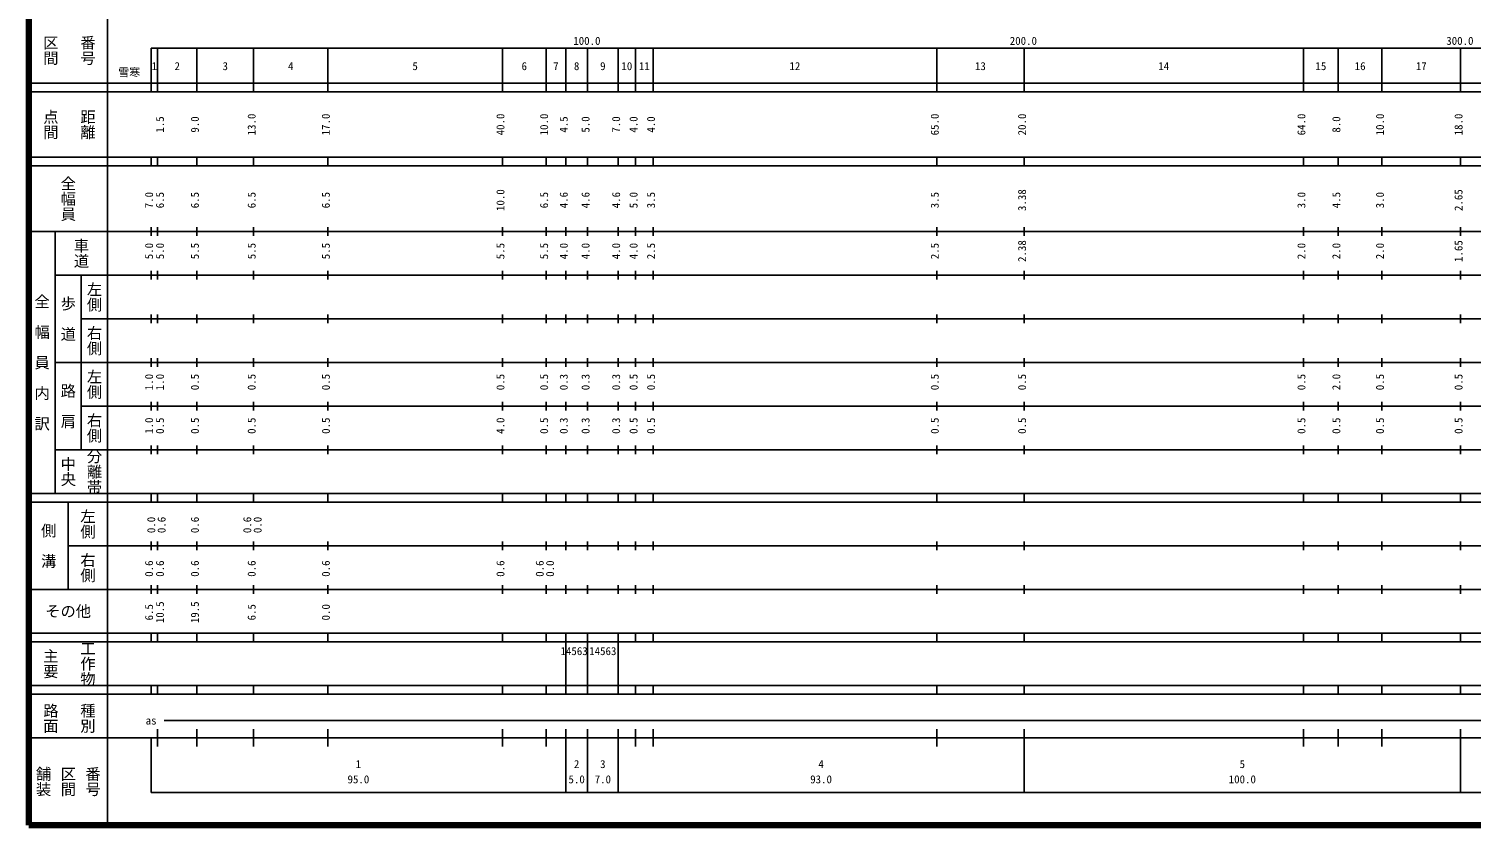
# Model space of a CAD drawing. Units: millimetres on the paper, enlarged 1000 times. Extents: x 40000 to 680000, y 20000 to 380000.
# Drawn here: x 40000 to 370429, y 20000 to 202409 of the extents above; entities that cross this region are included whole.
import ezdxf
from ezdxf.enums import TextEntityAlignment as Align

# ---------------------------------------------------------------- set-up
doc = ezdxf.new("R2010")
doc.units = ezdxf.units.MM
doc.header["$LTSCALE"] = 1000
doc.layers.add('M-TTL', color=2, linetype='Continuous', lineweight=140)
doc.layers.add('M-TTL-BAND', color=7, linetype='Continuous', lineweight=25)
doc.styles.add('@ＭＳ ゴシック', font='')
doc.styles.add('ＭＳ ゴシック', font='')
doc.styles.get('@ＭＳ ゴシック').set_extended_font_data('@MS Gothic')
doc.styles.get('ＭＳ ゴシック').set_extended_font_data('MS Gothic')

msp = doc.modelspace()

# ---------------------------------------------------------------- linework, layer by layer
at = {"layer": 'M-TTL'}
for p, q in [((40000, 380000), (40000, 20000)), ((40000, 20000), (680000, 20000))]:
    msp.add_line(p, q, dxfattribs=at)
at = {"layer": 'M-TTL-BAND'}
for p, q in [((58000, 370000), (58000, 20000)), ((68000, 198000), (579000, 198000)), ((68000, 198000), (68000, 188000)), ((69500, 188000), (69500, 198000)), ((78500, 188000), (78500, 198000)), ((91500, 188000), (91500, 198000)), ((108500, 188000), (108500, 198000)), ((148500, 188000), (148500, 198000)), ((158500, 188000), (158500, 198000)), ((163000, 188000), (163000, 198000)), ((168000, 188000), (168000, 198000)), ((175000, 188000), (175000, 198000)), ((179000, 188000), (179000, 198000)), ((183000, 188000), (183000, 198000)), ((248000, 188000), (248000, 198000)), ((268000, 188000), (268000, 198000)), ((332000, 188000), (332000, 198000)), ((340000, 188000), (340000, 198000)), ((350000, 188000), (350000, 198000)), ((368000, 188000), (368000, 198000)), ((40000, 190000), (579000, 190000)), ((40000, 188000), (579000, 188000)), ((40000, 173000), (579000, 173000)), ((68000, 171000), (68000, 173000)), ((69500, 171000), (69500, 173000)), ((78500, 171000), (78500, 173000)), ((91500, 171000), (91500, 173000)), ((108500, 171000), (108500, 173000)), ((148500, 171000), (148500, 173000)), ((158500, 171000), (158500, 173000)), ((163000, 171000), (163000, 173000)), ((168000, 171000), (168000, 173000)), ((175000, 171000), (175000, 173000)), ((179000, 171000), (179000, 173000)), ((183000, 171000), (183000, 173000)), ((248000, 171000), (248000, 173000)), ((268000, 171000), (268000, 173000)), ((332000, 171000), (332000, 173000)), ((340000, 171000), (340000, 173000)), ((350000, 171000), (350000, 173000)), ((368000, 171000), (368000, 173000)), ((40000, 171000), (579000, 171000)), ((40000, 156000), (579000, 156000)), ((46000, 96000), (46000, 156000)), ((68000, 155000), (68000, 157000)), ((69500, 155000), (69500, 157000)), ((78500, 155000), (78500, 157000)), ((91500, 155000), (91500, 157000)), ((108500, 155000), (108500, 157000)), ((148500, 155000), (148500, 157000)), ((158500, 155000), (158500, 157000)), ((163000, 155000), (163000, 157000)), ((168000, 155000), (168000, 157000)), ((175000, 155000), (175000, 157000)), ((179000, 155000), (179000, 157000)), ((183000, 155000), (183000, 157000)), ((248000, 155000), (248000, 157000)), ((268000, 155000), (268000, 157000)), ((332000, 155000), (332000, 157000)), ((340000, 155000), (340000, 157000)), ((350000, 155000), (350000, 157000)), ((368000, 155000), (368000, 157000)), ((46000, 146000), (579000, 146000)), ((52000, 146000), (52000, 106000)), ((68000, 145000), (68000, 147000)), ((69500, 145000), (69500, 147000)), ((78500, 145000), (78500, 147000)), ((91500, 145000), (91500, 147000)), ((108500, 145000), (108500, 147000)), ((148500, 145000), (148500, 147000)), ((158500, 145000), (158500, 147000)), ((163000, 145000), (163000, 147000)), ((168000, 145000), (168000, 147000)), ((175000, 145000), (175000, 147000)), ((179000, 145000), (179000, 147000)), ((183000, 145000), (183000, 147000)), ((248000, 145000), (248000, 147000)), ((268000, 145000), (268000, 147000)), ((332000, 145000), (332000, 147000)), ((340000, 145000), (340000, 147000)), ((350000, 145000), (350000, 147000)), ((368000, 145000), (368000, 147000)), ((52000, 136000), (579000, 136000)), ((68000, 135000), (68000, 137000)), ((69500, 135000), (69500, 137000)), ((78500, 135000), (78500, 137000)), ((91500, 135000), (91500, 137000)), ((108500, 135000), (108500, 137000)), ((148500, 135000), (148500, 137000)), ((158500, 135000), (158500, 137000)), ((163000, 135000), (163000, 137000)), ((168000, 135000), (168000, 137000)), ((175000, 135000), (175000, 137000)), ((179000, 135000), (179000, 137000)), ((183000, 135000), (183000, 137000)), ((248000, 135000), (248000, 137000)), ((268000, 135000), (268000, 137000)), ((332000, 135000), (332000, 137000)), ((340000, 135000), (340000, 137000)), ((350000, 135000), (350000, 137000)), ((368000, 135000), (368000, 137000)), ((46000, 126000), (579000, 126000)), ((68000, 125000), (68000, 127000)), ((69500, 125000), (69500, 127000)), ((78500, 125000), (78500, 127000)), ((91500, 125000), (91500, 127000)), ((108500, 125000), (108500, 127000)), ((148500, 125000), (148500, 127000)), ((158500, 125000), (158500, 127000)), ((163000, 125000), (163000, 127000)), ((168000, 125000), (168000, 127000)), ((175000, 125000), (175000, 127000)), ((179000, 125000), (179000, 127000)), ((183000, 125000), (183000, 127000)), ((248000, 125000), (248000, 127000)), ((268000, 125000), (268000, 127000)), ((332000, 125000), (332000, 127000)), ((340000, 125000), (340000, 127000)), ((350000, 125000), (350000, 127000)), ((368000, 125000), (368000, 127000)), ((52000, 116000), (579000, 116000)), ((68000, 115000), (68000, 117000)), ((69500, 115000), (69500, 117000)), ((78500, 115000), (78500, 117000)), ((91500, 115000), (91500, 117000)), ((108500, 115000), (108500, 117000)), ((148500, 115000), (148500, 117000)), ((158500, 115000), (158500, 117000)), ((163000, 115000), (163000, 117000)), ((168000, 115000), (168000, 117000)), ((175000, 115000), (175000, 117000)), ((179000, 115000), (179000, 117000)), ((183000, 115000), (183000, 117000)), ((248000, 115000), (248000, 117000)), ((268000, 115000), (268000, 117000)), ((332000, 115000), (332000, 117000)), ((340000, 115000), (340000, 117000)), ((350000, 115000), (350000, 117000)), ((368000, 115000), (368000, 117000)), ((46000, 106000), (579000, 106000)), ((68000, 105000), (68000, 107000)), ((69500, 105000), (69500, 107000)), ((78500, 105000), (78500, 107000)), ((91500, 105000), (91500, 107000)), ((108500, 105000), (108500, 107000)), ((148500, 105000), (148500, 107000)), ((158500, 105000), (158500, 107000)), ((163000, 105000), (163000, 107000)), ((168000, 105000), (168000, 107000)), ((175000, 105000), (175000, 107000)), ((179000, 105000), (179000, 107000)), ((183000, 105000), (183000, 107000)), ((248000, 105000), (248000, 107000)), ((268000, 105000), (268000, 107000)), ((332000, 105000), (332000, 107000)), ((340000, 105000), (340000, 107000)), ((350000, 105000), (350000, 107000)), ((368000, 105000), (368000, 107000)), ((40000, 96000), (579000, 96000)), ((68000, 94000), (68000, 96000)), ((69500, 94000), (69500, 96000)), ((78500, 94000), (78500, 96000)), ((91500, 94000), (91500, 96000)), ((108500, 94000), (108500, 96000)), ((148500, 94000), (148500, 96000)), ((158500, 94000), (158500, 96000)), ((163000, 94000), (163000, 96000)), ((168000, 94000), (168000, 96000)), ((175000, 94000), (175000, 96000)), ((179000, 94000), (179000, 96000)), ((183000, 94000), (183000, 96000)), ((248000, 94000), (248000, 96000)), ((268000, 94000), (268000, 96000)), ((332000, 94000), (332000, 96000)), ((340000, 94000), (340000, 96000)), ((350000, 94000), (350000, 96000)), ((368000, 94000), (368000, 96000)), ((40000, 94000), (579000, 94000)), ((49000, 94000), (49000, 74000)), ((49000, 84000), (579000, 84000)), ((68000, 83000), (68000, 85000)), ((69500, 83000), (69500, 85000)), ((78500, 83000), (78500, 85000)), ((91500, 83000), (91500, 85000)), ((108500, 83000), (108500, 85000)), ((148500, 83000), (148500, 85000)), ((158500, 83000), (158500, 85000)), ((163000, 83000), (163000, 85000)), ((168000, 83000), (168000, 85000)), ((175000, 83000), (175000, 85000)), ((179000, 83000), (179000, 85000)), ((183000, 83000), (183000, 85000)), ((248000, 83000), (248000, 85000)), ((268000, 83000), (268000, 85000)), ((332000, 83000), (332000, 85000)), ((340000, 83000), (340000, 85000)), ((350000, 83000), (350000, 85000)), ((368000, 83000), (368000, 85000)), ((40000, 74000), (579000, 74000)), ((68000, 73000), (68000, 75000)), ((69500, 73000), (69500, 75000)), ((78500, 73000), (78500, 75000)), ((91500, 73000), (91500, 75000)), ((108500, 73000), (108500, 75000)), ((148500, 73000), (148500, 75000)), ((158500, 73000), (158500, 75000)), ((163000, 73000), (163000, 75000)), ((168000, 73000), (168000, 75000)), ((175000, 73000), (175000, 75000)), ((179000, 73000), (179000, 75000)), ((183000, 73000), (183000, 75000)), ((248000, 73000), (248000, 75000)), ((268000, 73000), (268000, 75000)), ((332000, 73000), (332000, 75000)), ((340000, 73000), (340000, 75000)), ((350000, 73000), (350000, 75000)), ((368000, 73000), (368000, 75000)), ((40000, 64000), (579000, 64000)), ((68000, 62000), (68000, 64000)), ((69500, 62000), (69500, 64000)), ((78500, 62000), (78500, 64000)), ((91500, 62000), (91500, 64000)), ((108500, 62000), (108500, 64000)), ((148500, 62000), (148500, 64000)), ((158500, 62000), (158500, 64000)), ((163000, 62000), (163000, 64000)), ((168000, 62000), (168000, 64000)), ((175000, 62000), (175000, 64000)), ((179000, 62000), (179000, 64000)), ((183000, 62000), (183000, 64000)), ((248000, 62000), (248000, 64000)), ((268000, 62000), (268000, 64000)), ((332000, 62000), (332000, 64000)), ((340000, 62000), (340000, 64000)), ((350000, 62000), (350000, 64000)), ((368000, 62000), (368000, 64000)), ((40000, 62000), (579000, 62000)), ((163000, 52000), (163000, 62000)), ((168000, 52000), (168000, 62000)), ((168000, 52000), (168000, 62000)), ((175000, 52000), (175000, 62000)), ((40000, 52000), (579000, 52000)), ((40000, 50000), (579000, 50000)), ((68000, 50000), (68000, 52000)), ((69500, 50000), (69500, 52000)), ((78500, 50000), (78500, 52000)), ((91500, 50000), (91500, 52000)), ((108500, 50000), (108500, 52000)), ((148500, 50000), (148500, 52000)), ((158500, 50000), (158500, 52000)), ((163000, 50000), (163000, 52000)), ((168000, 50000), (168000, 52000)), ((175000, 50000), (175000, 52000)), ((179000, 50000), (179000, 52000)), ((183000, 50000), (183000, 52000)), ((248000, 50000), (248000, 52000)), ((268000, 50000), (268000, 52000)), ((332000, 50000), (332000, 52000)), ((340000, 50000), (340000, 52000)), ((350000, 50000), (350000, 52000)), ((368000, 50000), (368000, 52000)), ((71000, 44000), (545000, 44000)), ((40000, 40000), (579000, 40000)), ((68000, 40000), (68000, 27500)), ((69500, 38000), (69500, 42000)), ((78500, 38000), (78500, 42000)), ((91500, 38000), (91500, 42000)), ((108500, 38000), (108500, 42000)), ((148500, 38000), (148500, 42000)), ((158500, 38000), (158500, 42000)), ((163000, 27500), (163000, 42000)), ((168000, 27500), (168000, 42000)), ((175000, 27500), (175000, 42000)), ((179000, 38000), (179000, 42000)), ((183000, 38000), (183000, 42000)), ((248000, 38000), (248000, 42000)), ((268000, 27500), (268000, 42000)), ((332000, 38000), (332000, 42000)), ((340000, 38000), (340000, 42000)), ((350000, 38000), (350000, 42000)), ((368000, 27500), (368000, 42000)), ((68000, 27500), (579000, 27500))]:
    msp.add_line(p, q, dxfattribs=at)

# ---------------------------------------------------------------- texts
at = {"layer": 'M-TTL-BAND', "style": '@ＭＳ ゴシック'}
for s, p in [('区間', (45000, 197500)), ('番号', (53500, 197500)), ('点間', (45000, 180500)), ('距離', (53500, 180500)), ('全幅員', (49000, 163500)), ('車道', (52000, 151000)), ('左側', (55000, 141000)), ('全\u3000幅\u3000員\u3000内\u3000訳', (43000, 126000)), ('歩\u3000道', (49000, 136000)), ('右側', (55000, 131000)), ('左側', (55000, 121000)), ('路\u3000肩', (49000, 116000)), ('右側', (55000, 111000)), ('分離帯', (55000, 101000)), ('中央', (49000, 101000)), ('左側', (53500, 89000)), ('側\u3000溝', (44500, 84000)), ('右側', (53500, 79000)), ('主要', (45000, 57000)), ('工作物', (53500, 57000)), ('路面', (45000, 44500)), ('種別', (53500, 44500)), ('舗装', (43333, 30000)), ('区間', (49000, 30000)), ('番号', (54667, 30000))]:
    msp.add_text(s, height=2566, rotation=270, dxfattribs=at).set_placement(p, align=Align.MIDDLE_CENTER)
at = {"layer": 'M-TTL-BAND', "style": 'ＭＳ ゴシック'}
for s, p in [('100.0', (167844, 198195)), ('200.0', (267844, 198195)), ('300.0', (367844, 198195)), ('1', (68750, 192405)), ('2', (74000, 192405)), ('3', (85000, 192405)), ('4', (100000, 192405)), ('5', (128500, 192405)), ('6', (153500, 192405)), ('7', (160750, 192405)), ('8', (165500, 192405)), ('9', (171500, 192405)), ('10', (177000, 192405)), ('11', (181000, 192405)), ('12', (215500, 192405)), ('13', (258000, 192405)), ('14', (300000, 192405)), ('15', (336000, 192405)), ('16', (345000, 192405)), ('17', (359000, 192405)), ('as', (68000, 42500)), ('1', (115500, 32523)), ('2', (165500, 32523)), ('3', (171500, 32523)), ('4', (221500, 32523)), ('5', (318000, 32523)), ('95.0', (115500, 29033)), ('5.0', (165500, 29033)), ('7.0', (171500, 29033)), ('93.0', (221500, 29033)), ('100.0', (318000, 29033))]:
    msp.add_text(s, height=1833, dxfattribs=at).set_placement(p, align=Align.BOTTOM_CENTER)
msp.add_text('雪寒', height=1833, dxfattribs=at).set_placement((65500, 191000), align=Align.BOTTOM_RIGHT)
for s, p in [('1.5', (71500, 180500)), ('9.0', (79500, 180500)), ('13.0', (92500, 180500)), ('17.0', (109500, 180500)), ('40.0', (149500, 180500)), ('10.0', (159500, 180500)), ('4.5', (164000, 180500)), ('5.0', (169000, 180500)), ('7.0', (176000, 180500)), ('4.0', (180000, 180500)), ('4.0', (184000, 180500)), ('65.0', (249000, 180500)), ('20.0', (269000, 180500)), ('64.0', (333000, 180500)), ('8.0', (341000, 180500)), ('10.0', (351000, 180500)), ('18.0', (369000, 180500)), ('10.0', (149500, 163174)), ('3.38', (269000, 163174)), ('2.65', (369000, 163174)), ('7.0', (69000, 163174)), ('6.5', (71500, 163174)), ('6.5', (79500, 163174)), ('6.5', (92500, 163174)), ('6.5', (109500, 163174)), ('6.5', (159500, 163174)), ('4.6', (164000, 163174)), ('4.6', (169000, 163174)), ('4.6', (176000, 163174)), ('5.0', (180000, 163174)), ('3.5', (184000, 163174)), ('3.5', (249000, 163174)), ('3.0', (333000, 163174)), ('4.5', (341000, 163174)), ('3.0', (351000, 163174)), ('5.0', (69000, 151500)), ('5.0', (71500, 151500)), ('5.5', (79500, 151500)), ('5.5', (92500, 151500)), ('5.5', (109500, 151500)), ('5.5', (149500, 151500)), ('5.5', (159500, 151500)), ('4.0', (164000, 151500)), ('4.0', (169000, 151500)), ('4.0', (176000, 151500)), ('4.0', (180000, 151500)), ('2.5', (184000, 151500)), ('2.5', (249000, 151500)), ('2.38', (269000, 151500)), ('2.0', (333000, 151500)), ('2.0', (341000, 151500)), ('2.0', (351000, 151500)), ('1.65', (369000, 151500)), ('1.0', (69000, 121500)), ('1.0', (71500, 121500)), ('0.5', (79500, 121500)), ('0.5', (92500, 121500)), ('0.5', (109500, 121500)), ('0.5', (149500, 121500)), ('0.5', (159500, 121500)), ('0.3', (164000, 121500)), ('0.3', (169000, 121500)), ('0.3', (176000, 121500)), ('0.5', (180000, 121500)), ('0.5', (184000, 121500)), ('0.5', (249000, 121500)), ('0.5', (269000, 121500)), ('0.5', (333000, 121500)), ('2.0', (341000, 121500)), ('0.5', (351000, 121500)), ('0.5', (369000, 121500)), ('1.0', (69000, 111500)), ('0.5', (71500, 111500)), ('0.5', (79500, 111500)), ('0.5', (92500, 111500)), ('0.5', (109500, 111500)), ('4.0', (149500, 111500)), ('0.5', (159500, 111500)), ('0.3', (164000, 111500)), ('0.3', (169000, 111500)), ('0.3', (176000, 111500)), ('0.5', (180000, 111500)), ('0.5', (184000, 111500)), ('0.5', (249000, 111500)), ('0.5', (269000, 111500)), ('0.5', (333000, 111500)), ('0.5', (341000, 111500)), ('0.5', (351000, 111500)), ('0.5', (369000, 111500)), ('0.0', (69500, 88764)), ('0.6', (71870, 88764)), ('0.6', (79500, 88764)), ('0.6', (91500, 88764)), ('0.0', (93870, 88764)), ('0.6', (69000, 78764)), ('0.6', (71500, 78764)), ('0.6', (79500, 78764)), ('0.6', (92500, 78764)), ('0.6', (109500, 78764)), ('0.6', (149500, 78764)), ('0.6', (158500, 78764)), ('0.0', (160870, 78764)), ('6.5', (69000, 68764)), ('10.5', (71500, 68764)), ('19.5', (79500, 68764)), ('6.5', (92500, 68764)), ('0.0', (109500, 68764))]:
    msp.add_text(s, height=1833, rotation=90, dxfattribs=at).set_placement(p, align=Align.BOTTOM_CENTER)
msp.add_text('その他', height=2566, dxfattribs=at).set_placement((49000, 69000), align=Align.MIDDLE_CENTER)
for p in [(161800, 58405), (168375, 58405)]:
    msp.add_text('14563', height=1833, dxfattribs=at).set_placement(p, align=Align.BOTTOM_LEFT)

doc.saveas('drawing.dxf')
